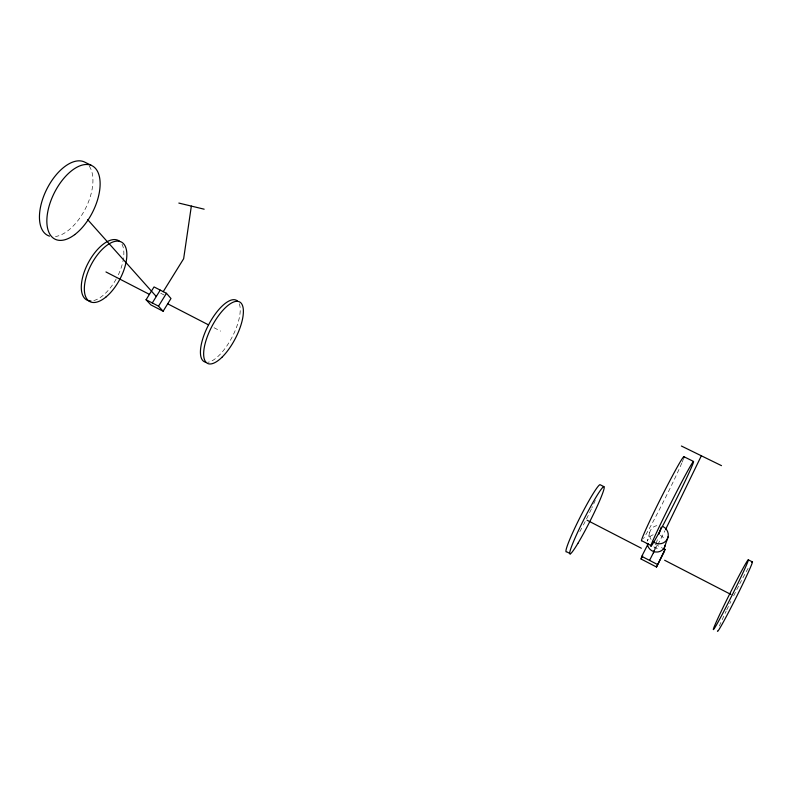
<?xml version="1.0" encoding="UTF-8"?>
<svg xmlns="http://www.w3.org/2000/svg" width="792" height="792" viewBox="0 0 792 792"><rect width="100%" height="100%" fill="white"/><g stroke="black" fill="none" stroke-linecap="round" stroke-linejoin="round"><path stroke-width="0.59" stroke-dasharray="3.96 2.97" d="M649.668 532.571L647.43 541.114A9.158 8.781 28.8 0 1 655.707 534.283M654.083 550.529L655.845 544.688M656.202 543.52L657.617 538.847M657.865 544.619L664.983 530.65M655.014 549.658L657.202 545.371M655.251 544.371L662.082 547.876M160.726 293.238L166.884 296.406M653.786 546.846L658.924 549.49M214.048 327.73L220.641 331.135M239.263 303.752A34.66 13.276 -62.4 0 1 231.591 338.105A34.66 13.276 -62.4 0 1 207.742 362.281M121.998 244.263A33.69 16.147 -62 0 1 116.721 278.042M116.127 279.13A33.69 16.147 -62 0 1 93.357 300.653M89.239 166.122A41.055 21.641 -63.2 0 1 86.179 207.138A41.055 21.641 -63.2 0 1 55.43 236.531M719.344 626.056A38.927 1.475 -63.4 0 1 726.185 611.097M726.739 609.939A38.927 1.475 -63.4 0 1 730.897 601.405M733.639 595.871A38.927 1.475 -63.4 0 1 739.154 585.011M739.688 583.981A38.927 1.475 -63.4 0 1 749.569 565.745M595.277 500.346A37.669 3.247 -63.1 0 1 591.763 508.118M591.287 509.137A37.669 3.247 -63.1 0 1 583.367 525.056M581.714 528.165A37.669 3.247 -63.1 0 1 579.001 533.145M683.437 458.835A47.124 1.921 -63.3 0 1 682.15 462.162M681.773 463.082A47.124 1.921 -63.3 0 1 662.478 503.563A47.124 1.921 -63.3 0 1 643.47 538.609M660.31 535.313A9.158 8.781 28.8 0 1 663.844 538.441M651.083 539.491A9.484 9.088 27.4 0 1 658.241 525.492"/><path stroke-width="1.19" d="M191.347 206.088L183.645 258.737L163.182 291.713M663.062 548.381L665.013 549.381L664.062 552.123L656.499 567.013L641.074 559.013L641.748 556.35L648.321 543.51M653.38 552.865L654.083 550.529M659.023 534.174L661.142 527.165M656.499 567.013L665.013 549.381M664.488 547.322L668.121 536.719M701.346 455.786L665.537 529.581M641.074 559.013L642.698 555.836M649.549 560.389L654.469 550.727M163.112 311.236L170.983 298.515L166.478 293.307L154.044 286.922L146.084 299.723L150.807 304.861L163.112 311.236L158.509 306.157L146.084 299.723M152.292 302.94L160.251 290.11M158.509 306.157L166.478 293.307M178.844 203.069L204.158 209.187M681.377 446.015L721.492 465.647M91.446 165.429L84.11 161.825A41.055 21.641 -63.2 0 0 45.827 191.169A41.055 21.641 -63.2 0 0 49.49 236.125M683.833 456.667L693.505 461.419M603.771 486.575L599.989 484.654A37.669 3.247 -63.1 0 0 578.685 520.077A37.669 3.247 -63.1 0 0 566.676 551.796L570.418 553.766M748.361 559.855A38.887 1.346 -63.4 0 1 722.195 614.453A38.887 1.346 -63.4 0 1 722.205 609.206A38.887 1.346 -63.4 0 1 748.361 559.855L752.4 561.894M651.37 545.708L641.827 540.797A47.124 1.921 -63.3 0 1 662.548 494.881A47.124 1.921 -63.3 0 1 683.694 458.063M105.96 271.953L149.332 294.337M167.894 303.92L208.553 324.898M587.07 520.225L641.362 548.242M664.637 560.251L730.907 594.446M641.748 556.35L657.37 564.439M87.595 219.562L156.272 296.515M205.841 362.251A34.66 13.276 -62.4 0 1 208.365 325.245A34.66 13.276 -62.4 0 1 237.501 301.069M90.941 300.95A33.69 16.147 -62 0 1 87.249 264.785A33.69 16.147 -62 0 1 119.948 241.59M751.776 562.28A38.927 1.475 -63.4 0 1 736.827 596.109A38.927 1.475 -63.4 0 1 717.502 631.036M665.24 545.144A9.158 8.781 28.8 0 1 647.272 543.421M663.013 526.561A9.484 9.088 27.4 0 1 666.725 539.995A9.484 9.088 27.4 0 1 652.697 541.352M221.889 357.34A34.69 13.197 -62.4 0 0 241.491 303.593A34.69 13.197 -62.4 0 0 207.167 337.046A34.69 13.197 -62.4 0 0 221.889 357.34M106.138 296.861A33.709 16.078 -62 0 0 123.72 243.896A33.709 16.078 -62 0 0 86.922 274.666A33.709 16.078 -62 0 0 106.138 296.861M74.715 234.63A41.125 21.433 -63.2 0 0 95.911 168.904A41.125 21.433 -63.2 0 0 49.837 203.722A41.125 21.433 -63.2 0 0 74.715 234.63M577.913 543.342A37.699 3.128 -63.1 0 0 604.227 487.476A37.699 3.128 -63.1 0 0 578.784 529.848A37.699 3.128 -63.1 0 0 577.913 543.342M658.746 533.234A47.223 1.554 -63.3 0 0 693.277 462.775A47.223 1.554 -63.3 0 0 665.023 514.869A47.223 1.554 -63.3 0 0 658.746 533.234"/></g></svg>
